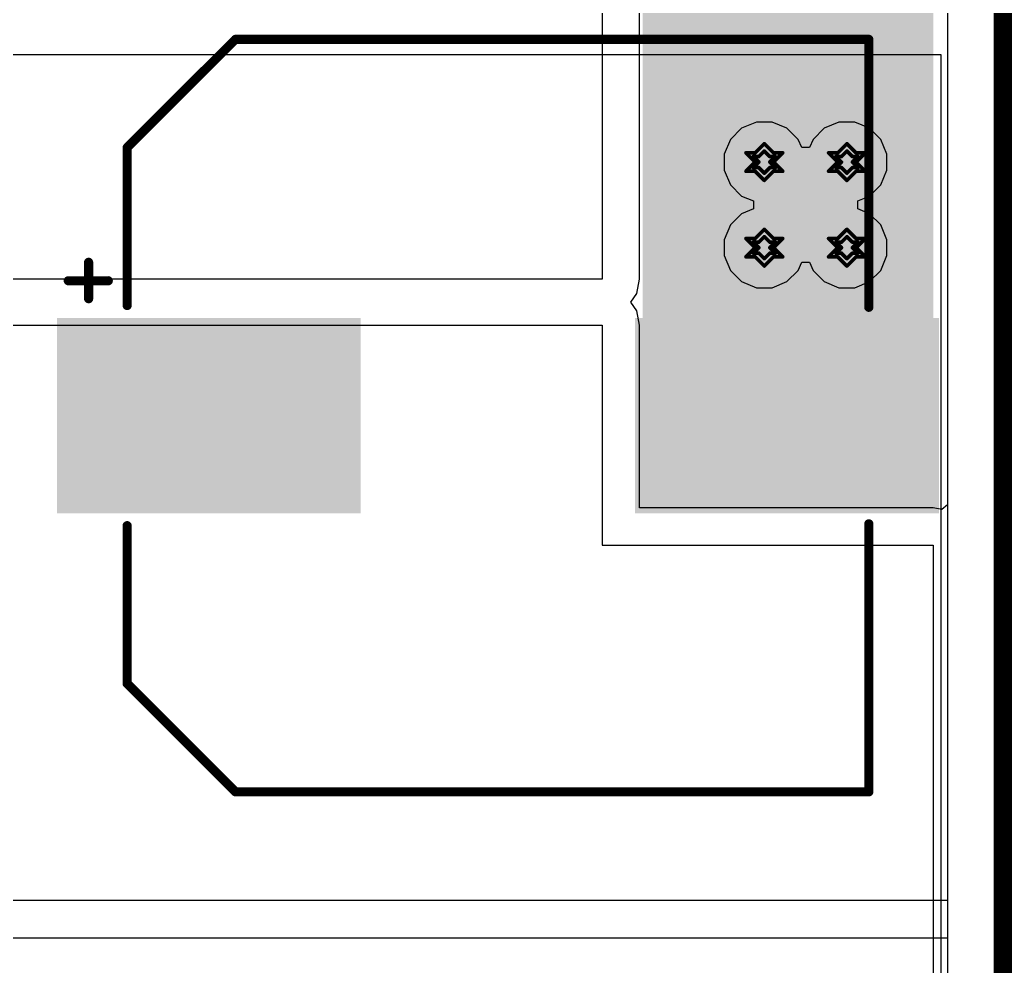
# Model space of a CAD drawing. Header units: inches. Extents: x -5 to 5328, y -4 to 5281.
# Drawn here: x 132.38 to 146.11, y 66.68 to 79.78 of the extents above; entities that cross this region are included whole.
import ezdxf

# ---------------------------------------------------------------- set-up
doc = ezdxf.new("R2010")
doc.units = ezdxf.units.IN
for name, color, linetype in [('Board Outline', 216, 'Continuous'), ('Bottom Layer', 5, 'Continuous'), ('Bottom Solder', 6, 'Continuous'), ('Drill Drawing', 1, 'Continuous'), ('Layer 1', 16, 'Continuous'), ('Layer 2', 76, 'Continuous'), ('Top Layer', 1, 'Continuous'), ('Top Overlay', 2, 'Continuous'), ('Top Paste', 8, 'Continuous'), ('Top Solder', 216, 'Continuous'), ('Via Holes', 16, 'Continuous')]:
    doc.layers.add(name, color=color, linetype=linetype)

# ---------------------------------------------------------------- blocks, each defined once
blk = doc.blocks.new('UCD_220_F_10__D___203')
at = {"layer": 'Top Layer'}
for points in [[(-6, 1.25), (-2, 1.25), (-2, -1.25), (-6, -1.25)], [(2, 1.25), (6, 1.25), (6, -1.25), (2, -1.25)]]:
    blk.add_hatch(color=1, dxfattribs=at).paths.add_polyline_path(points)
at = {"layer": 'Top Paste'}
for points in [[(-6, 1.25), (-2, 1.25), (-2, -1.25), (-6, -1.25)], [(2, 1.25), (6, 1.25), (6, -1.25), (2, -1.25)]]:
    blk.add_hatch(color=8, dxfattribs=at).paths.add_polyline_path(points)
at = {"layer": 'Top Solder'}
for points in [[(-6.102, 1.352), (-1.898, 1.352), (-1.898, -1.352), (-6.102, -1.352)], [(1.898, 1.352), (6.102, 1.352), (6.102, -1.352), (1.898, -1.352)]]:
    blk.add_hatch(color=216, dxfattribs=at).paths.add_polyline_path(points)
at = {"layer": 'Top Overlay'}
for points in [[(-5.131, 3.708, 0.127, 0.127, 0), (-3.632, 5.207, 0.127, 0.127, 0)], [(-3.632, 5.207, 0.127, 0.127, 0), (5.131, 5.207, 0.127, 0.127, 0)], [(5.131, 1.499, 0.127, 0.127, 0), (5.131, 5.207, 0.127, 0.127, 0)], [(-5.131, 1.524, 0.127, 0.127, 0), (-5.131, 3.708, 0.127, 0.127, 0)], [(-5.664, 1.618, 0.127, 0.127, 0), (-5.664, 2.121, 0.127, 0.127, 0)], [(-5.946, 1.866, 0.127, 0.127, 0), (-5.392, 1.866, 0.127, 0.127, 0)], [(-5.131, -3.708, 0.127, 0.127, 0), (-5.131, -1.524, 0.127, 0.127, 0)], [(5.131, -5.207, 0.127, 0.127, 0), (5.131, -1.499, 0.127, 0.127, 0)], [(-5.131, -3.708, 0.127, 0.127, 0), (-3.632, -5.207, 0.127, 0.127, 0)], [(-3.632, -5.207, 0.127, 0.127, 0), (5.131, -5.207, 0.127, 0.127, 0)]]:
    blk.add_lwpolyline(points, format="xyseb", dxfattribs=at)
for points in [[(-3.664, 5.207, 0.0635, 0.0635, 1), (-3.6, 5.207, 0.0635, 0.0635, 1)], [(-3.664, 5.207, 0.0635, 0.0635, 1), (-3.6, 5.207, 0.0635, 0.0635, 1)], [(5.099, 5.207, 0.0635, 0.0635, 1), (5.163, 5.207, 0.0635, 0.0635, 1)], [(5.099, 5.207, 0.0635, 0.0635, 1), (5.163, 5.207, 0.0635, 0.0635, 1)], [(-5.163, 3.708, 0.0635, 0.0635, 1), (-5.099, 3.708, 0.0635, 0.0635, 1)], [(-5.163, 3.708, 0.0635, 0.0635, 1), (-5.099, 3.708, 0.0635, 0.0635, 1)], [(-5.696, 2.121, 0.0635, 0.0635, 1), (-5.632, 2.121, 0.0635, 0.0635, 1)], [(-5.977, 1.866, 0.0635, 0.0635, 1), (-5.914, 1.866, 0.0635, 0.0635, 1)], [(-5.424, 1.866, 0.0635, 0.0635, 1), (-5.36, 1.866, 0.0635, 0.0635, 1)], [(-5.696, 1.618, 0.0635, 0.0635, 1), (-5.632, 1.618, 0.0635, 0.0635, 1)], [(-5.163, 1.524, 0.0635, 0.0635, 1), (-5.099, 1.524, 0.0635, 0.0635, 1)], [(5.099, 1.499, 0.0635, 0.0635, 1), (5.163, 1.499, 0.0635, 0.0635, 1)], [(-5.163, -1.524, 0.0635, 0.0635, 1), (-5.099, -1.524, 0.0635, 0.0635, 1)], [(5.099, -1.499, 0.0635, 0.0635, 1), (5.163, -1.499, 0.0635, 0.0635, 1)], [(-5.163, -3.708, 0.0635, 0.0635, 1), (-5.099, -3.708, 0.0635, 0.0635, 1)], [(-5.163, -3.708, 0.0635, 0.0635, 1), (-5.099, -3.708, 0.0635, 0.0635, 1)], [(-3.664, -5.207, 0.0635, 0.0635, 1), (-3.6, -5.207, 0.0635, 0.0635, 1)], [(-3.664, -5.207, 0.0635, 0.0635, 1), (-3.6, -5.207, 0.0635, 0.0635, 1)], [(5.099, -5.207, 0.0635, 0.0635, 1), (5.163, -5.207, 0.0635, 0.0635, 1)], [(5.099, -5.207, 0.0635, 0.0635, 1), (5.163, -5.207, 0.0635, 0.0635, 1)]]:
    blk.add_lwpolyline(points, format="xyseb", close=True, dxfattribs=at)

msp = doc.modelspace()

# ---------------------------------------------------------------- hatches: boundary and pattern name
at = {"layer": 'Bottom Layer'}
h = msp.add_hatch(color=5, dxfattribs=at)
edge = h.paths.add_edge_path()
edge.add_arc((142.679, 77.811), 0.3, 0, 360)
h = msp.add_hatch(color=5, dxfattribs=at)
edge = h.paths.add_edge_path()
edge.add_arc((143.822, 77.811), 0.3, 0, 360)
h = msp.add_hatch(color=5, dxfattribs=at)
edge = h.paths.add_edge_path()
edge.add_arc((142.679, 76.626), 0.3, 0, 360)
h = msp.add_hatch(color=5, dxfattribs=at)
edge = h.paths.add_edge_path()
edge.add_arc((143.822, 76.626), 0.3, 0, 360)
at = {"layer": 'Bottom Solder'}
h = msp.add_hatch(color=6, dxfattribs=at)
edge = h.paths.add_edge_path()
edge.add_arc((142.679, 77.811), 0.402, 0, 360)
h = msp.add_hatch(color=6, dxfattribs=at)
edge = h.paths.add_edge_path()
edge.add_arc((143.822, 77.811), 0.402, 0, 360)
h = msp.add_hatch(color=6, dxfattribs=at)
edge = h.paths.add_edge_path()
edge.add_arc((142.679, 76.626), 0.402, 0, 360)
h = msp.add_hatch(color=6, dxfattribs=at)
edge = h.paths.add_edge_path()
edge.add_arc((143.822, 76.626), 0.402, 0, 360)
at = {"layer": 'Layer 1'}
h = msp.add_hatch(color=16, dxfattribs=at)
edge = h.paths.add_edge_path()
edge.add_arc((142.679, 77.811), 0.3, 0, 360)
h = msp.add_hatch(color=16, dxfattribs=at)
edge = h.paths.add_edge_path()
edge.add_arc((143.822, 77.811), 0.3, 0, 360)
h = msp.add_hatch(color=16, dxfattribs=at)
edge = h.paths.add_edge_path()
edge.add_arc((142.679, 76.626), 0.3, 0, 360)
h = msp.add_hatch(color=16, dxfattribs=at)
edge = h.paths.add_edge_path()
edge.add_arc((143.822, 76.626), 0.3, 0, 360)
at = {"layer": 'Layer 2'}
h = msp.add_hatch(color=76, dxfattribs=at)
edge = h.paths.add_edge_path()
edge.add_arc((142.679, 77.811), 0.3, 0, 360)
h = msp.add_hatch(color=76, dxfattribs=at)
edge = h.paths.add_edge_path()
edge.add_arc((143.822, 77.811), 0.3, 0, 360)
h = msp.add_hatch(color=76, dxfattribs=at)
edge = h.paths.add_edge_path()
edge.add_arc((142.679, 76.626), 0.3, 0, 360)
h = msp.add_hatch(color=76, dxfattribs=at)
edge = h.paths.add_edge_path()
edge.add_arc((143.822, 76.626), 0.3, 0, 360)
at = {"layer": 'Top Layer'}
msp.add_hatch(color=1, dxfattribs=at).paths.add_polyline_path([(140.994, 73.052), (145.016, 73.052), (145.016, 87.751), (140.994, 87.751)])
h = msp.add_hatch(color=1, dxfattribs=at)
edge = h.paths.add_edge_path()
edge.add_arc((142.679, 77.811), 0.3, 0, 360)
h = msp.add_hatch(color=1, dxfattribs=at)
edge = h.paths.add_edge_path()
edge.add_arc((143.822, 77.811), 0.3, 0, 360)
h = msp.add_hatch(color=1, dxfattribs=at)
edge = h.paths.add_edge_path()
edge.add_arc((142.679, 76.626), 0.3, 0, 360)
h = msp.add_hatch(color=1, dxfattribs=at)
edge = h.paths.add_edge_path()
edge.add_arc((143.822, 76.626), 0.3, 0, 360)
at = {"layer": 'Top Solder'}
h = msp.add_hatch(color=216, dxfattribs=at)
edge = h.paths.add_edge_path()
edge.add_arc((142.679, 77.811), 0.402, 0, 360)
h = msp.add_hatch(color=216, dxfattribs=at)
edge = h.paths.add_edge_path()
edge.add_arc((143.822, 77.811), 0.402, 0, 360)
h = msp.add_hatch(color=216, dxfattribs=at)
edge = h.paths.add_edge_path()
edge.add_arc((142.679, 76.626), 0.402, 0, 360)
h = msp.add_hatch(color=216, dxfattribs=at)
edge = h.paths.add_edge_path()
edge.add_arc((143.822, 76.626), 0.402, 0, 360)
at = {"layer": 'Via Holes'}
h = msp.add_hatch(color=7, dxfattribs=at)
edge = h.paths.add_edge_path()
edge.add_arc((142.679, 77.811), 0.15, 0, 360)
h = msp.add_hatch(color=7, dxfattribs=at)
edge = h.paths.add_edge_path()
edge.add_arc((143.822, 77.811), 0.15, 0, 360)
h = msp.add_hatch(color=7, dxfattribs=at)
edge = h.paths.add_edge_path()
edge.add_arc((142.679, 76.626), 0.15, 0, 360)
h = msp.add_hatch(color=7, dxfattribs=at)
edge = h.paths.add_edge_path()
edge.add_arc((143.822, 76.626), 0.15, 0, 360)

# ---------------------------------------------------------------- linework, layer by layer
at = {"layer": 'Board Outline'}
msp.add_lwpolyline([(145.981, -4, 0.254, 0.254, 0), (145.981, 106, 0.254, 0.254, 0)], format="xyseb", dxfattribs=at)
at = {"layer": 'Bottom Layer'}
for p, q in [((145.213, 99.445), (145.213, 67.59)), ((145.213, 67.59), (110.812, 67.59)), ((110.294, 67.072), (145.213, 67.072)), ((145.213, 67.072), (145.213, 36.627))]:
    msp.add_line(p, q, dxfattribs=at)
at = {"layer": 'Drill Drawing'}
for points in [[(142.552, 77.938, 0.0508, 0.0508, 0), (142.679, 78.065, 0.0508, 0.0508, 0)], [(142.603, 77.887, 0.0508, 0.0508, 0), (142.679, 77.963, 0.0508, 0.0508, 0)], [(142.679, 78.065, 0.0508, 0.0508, 0), (142.806, 77.938, 0.0508, 0.0508, 0)], [(142.679, 77.963, 0.0508, 0.0508, 0), (142.755, 77.887, 0.0508, 0.0508, 0)], [(143.695, 77.938, 0.0508, 0.0508, 0), (143.822, 78.065, 0.0508, 0.0508, 0)], [(143.746, 77.887, 0.0508, 0.0508, 0), (143.822, 77.963, 0.0508, 0.0508, 0)], [(143.822, 78.065, 0.0508, 0.0508, 0), (143.949, 77.938, 0.0508, 0.0508, 0)], [(143.822, 77.963, 0.0508, 0.0508, 0), (143.898, 77.887, 0.0508, 0.0508, 0)], [(142.425, 77.938, 0.0508, 0.0508, 0), (142.552, 77.811, 0.0508, 0.0508, 0)], [(142.425, 77.938, 0.0508, 0.0508, 0), (142.552, 77.938, 0.0508, 0.0508, 0)], [(142.527, 77.887, 0.0508, 0.0508, 0), (142.603, 77.811, 0.0508, 0.0508, 0)], [(142.527, 77.887, 0.0508, 0.0508, 0), (142.603, 77.887, 0.0508, 0.0508, 0)], [(142.755, 77.887, 0.0508, 0.0508, 0), (142.832, 77.887, 0.0508, 0.0508, 0)], [(142.755, 77.811, 0.0508, 0.0508, 0), (142.832, 77.887, 0.0508, 0.0508, 0)], [(142.806, 77.938, 0.0508, 0.0508, 0), (142.933, 77.938, 0.0508, 0.0508, 0)], [(142.806, 77.811, 0.0508, 0.0508, 0), (142.933, 77.938, 0.0508, 0.0508, 0)], [(143.568, 77.938, 0.0508, 0.0508, 0), (143.695, 77.811, 0.0508, 0.0508, 0)], [(143.568, 77.938, 0.0508, 0.0508, 0), (143.695, 77.938, 0.0508, 0.0508, 0)], [(143.67, 77.887, 0.0508, 0.0508, 0), (143.746, 77.811, 0.0508, 0.0508, 0)], [(143.67, 77.887, 0.0508, 0.0508, 0), (143.746, 77.887, 0.0508, 0.0508, 0)], [(143.898, 77.887, 0.0508, 0.0508, 0), (143.975, 77.887, 0.0508, 0.0508, 0)], [(143.898, 77.811, 0.0508, 0.0508, 0), (143.975, 77.887, 0.0508, 0.0508, 0)], [(143.949, 77.938, 0.0508, 0.0508, 0), (144.076, 77.938, 0.0508, 0.0508, 0)], [(143.949, 77.811, 0.0508, 0.0508, 0), (144.076, 77.938, 0.0508, 0.0508, 0)], [(142.425, 77.684, 0.0508, 0.0508, 0), (142.552, 77.811, 0.0508, 0.0508, 0)], [(142.527, 77.734, 0.0508, 0.0508, 0), (142.603, 77.811, 0.0508, 0.0508, 0)], [(142.527, 77.734, 0.0508, 0.0508, 0), (142.603, 77.734, 0.0508, 0.0508, 0)], [(142.603, 77.734, 0.0508, 0.0508, 0), (142.679, 77.658, 0.0508, 0.0508, 0)], [(142.679, 77.658, 0.0508, 0.0508, 0), (142.755, 77.734, 0.0508, 0.0508, 0)], [(142.755, 77.811, 0.0508, 0.0508, 0), (142.832, 77.734, 0.0508, 0.0508, 0)], [(142.755, 77.734, 0.0508, 0.0508, 0), (142.832, 77.734, 0.0508, 0.0508, 0)], [(142.806, 77.811, 0.0508, 0.0508, 0), (142.933, 77.684, 0.0508, 0.0508, 0)], [(143.568, 77.684, 0.0508, 0.0508, 0), (143.695, 77.811, 0.0508, 0.0508, 0)], [(143.67, 77.734, 0.0508, 0.0508, 0), (143.746, 77.811, 0.0508, 0.0508, 0)], [(143.67, 77.734, 0.0508, 0.0508, 0), (143.746, 77.734, 0.0508, 0.0508, 0)], [(143.746, 77.734, 0.0508, 0.0508, 0), (143.822, 77.658, 0.0508, 0.0508, 0)], [(143.822, 77.658, 0.0508, 0.0508, 0), (143.898, 77.734, 0.0508, 0.0508, 0)], [(143.898, 77.811, 0.0508, 0.0508, 0), (143.975, 77.734, 0.0508, 0.0508, 0)], [(143.898, 77.734, 0.0508, 0.0508, 0), (143.975, 77.734, 0.0508, 0.0508, 0)], [(143.949, 77.811, 0.0508, 0.0508, 0), (144.076, 77.684, 0.0508, 0.0508, 0)], [(142.425, 77.684, 0.0508, 0.0508, 0), (142.552, 77.684, 0.0508, 0.0508, 0)], [(142.552, 77.684, 0.0508, 0.0508, 0), (142.679, 77.557, 0.0508, 0.0508, 0)], [(142.679, 77.557, 0.0508, 0.0508, 0), (142.806, 77.684, 0.0508, 0.0508, 0)], [(142.806, 77.684, 0.0508, 0.0508, 0), (142.933, 77.684, 0.0508, 0.0508, 0)], [(143.568, 77.684, 0.0508, 0.0508, 0), (143.695, 77.684, 0.0508, 0.0508, 0)], [(143.695, 77.684, 0.0508, 0.0508, 0), (143.822, 77.557, 0.0508, 0.0508, 0)], [(143.822, 77.557, 0.0508, 0.0508, 0), (143.949, 77.684, 0.0508, 0.0508, 0)], [(143.949, 77.684, 0.0508, 0.0508, 0), (144.076, 77.684, 0.0508, 0.0508, 0)], [(142.552, 76.753, 0.0508, 0.0508, 0), (142.679, 76.88, 0.0508, 0.0508, 0)], [(142.679, 76.88, 0.0508, 0.0508, 0), (142.806, 76.753, 0.0508, 0.0508, 0)], [(143.695, 76.753, 0.0508, 0.0508, 0), (143.822, 76.88, 0.0508, 0.0508, 0)], [(143.822, 76.88, 0.0508, 0.0508, 0), (143.949, 76.753, 0.0508, 0.0508, 0)], [(142.425, 76.753, 0.0508, 0.0508, 0), (142.552, 76.626, 0.0508, 0.0508, 0)], [(142.425, 76.753, 0.0508, 0.0508, 0), (142.552, 76.753, 0.0508, 0.0508, 0)], [(142.603, 76.702, 0.0508, 0.0508, 0), (142.679, 76.778, 0.0508, 0.0508, 0)], [(142.679, 76.778, 0.0508, 0.0508, 0), (142.755, 76.702, 0.0508, 0.0508, 0)], [(142.806, 76.753, 0.0508, 0.0508, 0), (142.933, 76.753, 0.0508, 0.0508, 0)], [(142.806, 76.626, 0.0508, 0.0508, 0), (142.933, 76.753, 0.0508, 0.0508, 0)], [(143.568, 76.753, 0.0508, 0.0508, 0), (143.695, 76.626, 0.0508, 0.0508, 0)], [(143.568, 76.753, 0.0508, 0.0508, 0), (143.695, 76.753, 0.0508, 0.0508, 0)], [(143.746, 76.702, 0.0508, 0.0508, 0), (143.822, 76.778, 0.0508, 0.0508, 0)], [(143.822, 76.778, 0.0508, 0.0508, 0), (143.898, 76.702, 0.0508, 0.0508, 0)], [(143.949, 76.753, 0.0508, 0.0508, 0), (144.076, 76.753, 0.0508, 0.0508, 0)], [(143.949, 76.626, 0.0508, 0.0508, 0), (144.076, 76.753, 0.0508, 0.0508, 0)], [(142.425, 76.499, 0.0508, 0.0508, 0), (142.552, 76.626, 0.0508, 0.0508, 0)], [(142.527, 76.702, 0.0508, 0.0508, 0), (142.603, 76.626, 0.0508, 0.0508, 0)], [(142.527, 76.702, 0.0508, 0.0508, 0), (142.603, 76.702, 0.0508, 0.0508, 0)], [(142.527, 76.55, 0.0508, 0.0508, 0), (142.603, 76.626, 0.0508, 0.0508, 0)], [(142.755, 76.702, 0.0508, 0.0508, 0), (142.832, 76.702, 0.0508, 0.0508, 0)], [(142.755, 76.626, 0.0508, 0.0508, 0), (142.832, 76.702, 0.0508, 0.0508, 0)], [(142.755, 76.626, 0.0508, 0.0508, 0), (142.832, 76.55, 0.0508, 0.0508, 0)], [(142.806, 76.626, 0.0508, 0.0508, 0), (142.933, 76.499, 0.0508, 0.0508, 0)], [(143.568, 76.499, 0.0508, 0.0508, 0), (143.695, 76.626, 0.0508, 0.0508, 0)], [(143.67, 76.702, 0.0508, 0.0508, 0), (143.746, 76.626, 0.0508, 0.0508, 0)], [(143.67, 76.702, 0.0508, 0.0508, 0), (143.746, 76.702, 0.0508, 0.0508, 0)], [(143.67, 76.55, 0.0508, 0.0508, 0), (143.746, 76.626, 0.0508, 0.0508, 0)], [(143.898, 76.702, 0.0508, 0.0508, 0), (143.975, 76.702, 0.0508, 0.0508, 0)], [(143.898, 76.626, 0.0508, 0.0508, 0), (143.975, 76.702, 0.0508, 0.0508, 0)], [(143.898, 76.626, 0.0508, 0.0508, 0), (143.975, 76.55, 0.0508, 0.0508, 0)], [(143.949, 76.626, 0.0508, 0.0508, 0), (144.076, 76.499, 0.0508, 0.0508, 0)], [(142.425, 76.499, 0.0508, 0.0508, 0), (142.552, 76.499, 0.0508, 0.0508, 0)], [(142.527, 76.55, 0.0508, 0.0508, 0), (142.603, 76.55, 0.0508, 0.0508, 0)], [(142.552, 76.499, 0.0508, 0.0508, 0), (142.679, 76.372, 0.0508, 0.0508, 0)], [(142.603, 76.55, 0.0508, 0.0508, 0), (142.679, 76.474, 0.0508, 0.0508, 0)], [(142.679, 76.474, 0.0508, 0.0508, 0), (142.755, 76.55, 0.0508, 0.0508, 0)], [(142.679, 76.372, 0.0508, 0.0508, 0), (142.806, 76.499, 0.0508, 0.0508, 0)], [(142.755, 76.55, 0.0508, 0.0508, 0), (142.832, 76.55, 0.0508, 0.0508, 0)], [(142.806, 76.499, 0.0508, 0.0508, 0), (142.933, 76.499, 0.0508, 0.0508, 0)], [(143.568, 76.499, 0.0508, 0.0508, 0), (143.695, 76.499, 0.0508, 0.0508, 0)], [(143.67, 76.55, 0.0508, 0.0508, 0), (143.746, 76.55, 0.0508, 0.0508, 0)], [(143.695, 76.499, 0.0508, 0.0508, 0), (143.822, 76.372, 0.0508, 0.0508, 0)], [(143.746, 76.55, 0.0508, 0.0508, 0), (143.822, 76.474, 0.0508, 0.0508, 0)], [(143.822, 76.474, 0.0508, 0.0508, 0), (143.898, 76.55, 0.0508, 0.0508, 0)], [(143.822, 76.372, 0.0508, 0.0508, 0), (143.949, 76.499, 0.0508, 0.0508, 0)], [(143.898, 76.55, 0.0508, 0.0508, 0), (143.975, 76.55, 0.0508, 0.0508, 0)], [(143.949, 76.499, 0.0508, 0.0508, 0), (144.076, 76.499, 0.0508, 0.0508, 0)]]:
    msp.add_lwpolyline(points, format="xyseb", dxfattribs=at)
for points in [[(142.667, 78.065, 0.0254, 0.0254, 1), (142.692, 78.065, 0.0254, 0.0254, 1)], [(142.667, 78.065, 0.0254, 0.0254, 1), (142.692, 78.065, 0.0254, 0.0254, 1)], [(142.667, 77.963, 0.0254, 0.0254, 1), (142.692, 77.963, 0.0254, 0.0254, 1)], [(142.667, 77.963, 0.0254, 0.0254, 1), (142.692, 77.963, 0.0254, 0.0254, 1)], [(143.81, 78.065, 0.0254, 0.0254, 1), (143.835, 78.065, 0.0254, 0.0254, 1)], [(143.81, 78.065, 0.0254, 0.0254, 1), (143.835, 78.065, 0.0254, 0.0254, 1)], [(143.81, 77.963, 0.0254, 0.0254, 1), (143.835, 77.963, 0.0254, 0.0254, 1)], [(143.81, 77.963, 0.0254, 0.0254, 1), (143.835, 77.963, 0.0254, 0.0254, 1)], [(142.413, 77.938, 0.0254, 0.0254, 1), (142.438, 77.938, 0.0254, 0.0254, 1)], [(142.413, 77.938, 0.0254, 0.0254, 1), (142.438, 77.938, 0.0254, 0.0254, 1)], [(142.514, 77.887, 0.0254, 0.0254, 1), (142.54, 77.887, 0.0254, 0.0254, 1)], [(142.514, 77.887, 0.0254, 0.0254, 1), (142.54, 77.887, 0.0254, 0.0254, 1)], [(142.54, 77.938, 0.0254, 0.0254, 1), (142.565, 77.938, 0.0254, 0.0254, 1)], [(142.54, 77.938, 0.0254, 0.0254, 1), (142.565, 77.938, 0.0254, 0.0254, 1)], [(142.59, 77.887, 0.0254, 0.0254, 1), (142.616, 77.887, 0.0254, 0.0254, 1)], [(142.59, 77.887, 0.0254, 0.0254, 1), (142.616, 77.887, 0.0254, 0.0254, 1)], [(142.743, 77.887, 0.0254, 0.0254, 1), (142.768, 77.887, 0.0254, 0.0254, 1)], [(142.743, 77.887, 0.0254, 0.0254, 1), (142.768, 77.887, 0.0254, 0.0254, 1)], [(142.794, 77.938, 0.0254, 0.0254, 1), (142.819, 77.938, 0.0254, 0.0254, 1)], [(142.794, 77.938, 0.0254, 0.0254, 1), (142.819, 77.938, 0.0254, 0.0254, 1)], [(142.819, 77.887, 0.0254, 0.0254, 1), (142.844, 77.887, 0.0254, 0.0254, 1)], [(142.819, 77.887, 0.0254, 0.0254, 1), (142.844, 77.887, 0.0254, 0.0254, 1)], [(142.921, 77.938, 0.0254, 0.0254, 1), (142.946, 77.938, 0.0254, 0.0254, 1)], [(142.921, 77.938, 0.0254, 0.0254, 1), (142.946, 77.938, 0.0254, 0.0254, 1)], [(143.556, 77.938, 0.0254, 0.0254, 1), (143.581, 77.938, 0.0254, 0.0254, 1)], [(143.556, 77.938, 0.0254, 0.0254, 1), (143.581, 77.938, 0.0254, 0.0254, 1)], [(143.657, 77.887, 0.0254, 0.0254, 1), (143.683, 77.887, 0.0254, 0.0254, 1)], [(143.657, 77.887, 0.0254, 0.0254, 1), (143.683, 77.887, 0.0254, 0.0254, 1)], [(143.683, 77.938, 0.0254, 0.0254, 1), (143.708, 77.938, 0.0254, 0.0254, 1)], [(143.683, 77.938, 0.0254, 0.0254, 1), (143.708, 77.938, 0.0254, 0.0254, 1)], [(143.733, 77.887, 0.0254, 0.0254, 1), (143.759, 77.887, 0.0254, 0.0254, 1)], [(143.733, 77.887, 0.0254, 0.0254, 1), (143.759, 77.887, 0.0254, 0.0254, 1)], [(143.886, 77.887, 0.0254, 0.0254, 1), (143.911, 77.887, 0.0254, 0.0254, 1)], [(143.886, 77.887, 0.0254, 0.0254, 1), (143.911, 77.887, 0.0254, 0.0254, 1)], [(143.937, 77.938, 0.0254, 0.0254, 1), (143.962, 77.938, 0.0254, 0.0254, 1)], [(143.937, 77.938, 0.0254, 0.0254, 1), (143.962, 77.938, 0.0254, 0.0254, 1)], [(143.962, 77.887, 0.0254, 0.0254, 1), (143.987, 77.887, 0.0254, 0.0254, 1)], [(143.962, 77.887, 0.0254, 0.0254, 1), (143.987, 77.887, 0.0254, 0.0254, 1)], [(144.064, 77.938, 0.0254, 0.0254, 1), (144.089, 77.938, 0.0254, 0.0254, 1)], [(144.064, 77.938, 0.0254, 0.0254, 1), (144.089, 77.938, 0.0254, 0.0254, 1)], [(142.514, 77.734, 0.0254, 0.0254, 1), (142.54, 77.734, 0.0254, 0.0254, 1)], [(142.514, 77.734, 0.0254, 0.0254, 1), (142.54, 77.734, 0.0254, 0.0254, 1)], [(142.54, 77.811, 0.0254, 0.0254, 1), (142.565, 77.811, 0.0254, 0.0254, 1)], [(142.54, 77.811, 0.0254, 0.0254, 1), (142.565, 77.811, 0.0254, 0.0254, 1)], [(142.59, 77.811, 0.0254, 0.0254, 1), (142.616, 77.811, 0.0254, 0.0254, 1)], [(142.59, 77.811, 0.0254, 0.0254, 1), (142.616, 77.811, 0.0254, 0.0254, 1)], [(142.59, 77.734, 0.0254, 0.0254, 1), (142.616, 77.734, 0.0254, 0.0254, 1)], [(142.59, 77.734, 0.0254, 0.0254, 1), (142.616, 77.734, 0.0254, 0.0254, 1)], [(142.743, 77.811, 0.0254, 0.0254, 1), (142.768, 77.811, 0.0254, 0.0254, 1)], [(142.743, 77.811, 0.0254, 0.0254, 1), (142.768, 77.811, 0.0254, 0.0254, 1)], [(142.743, 77.734, 0.0254, 0.0254, 1), (142.768, 77.734, 0.0254, 0.0254, 1)], [(142.743, 77.734, 0.0254, 0.0254, 1), (142.768, 77.734, 0.0254, 0.0254, 1)], [(142.794, 77.811, 0.0254, 0.0254, 1), (142.819, 77.811, 0.0254, 0.0254, 1)], [(142.794, 77.811, 0.0254, 0.0254, 1), (142.819, 77.811, 0.0254, 0.0254, 1)], [(142.819, 77.734, 0.0254, 0.0254, 1), (142.844, 77.734, 0.0254, 0.0254, 1)], [(142.819, 77.734, 0.0254, 0.0254, 1), (142.844, 77.734, 0.0254, 0.0254, 1)], [(143.657, 77.734, 0.0254, 0.0254, 1), (143.683, 77.734, 0.0254, 0.0254, 1)], [(143.657, 77.734, 0.0254, 0.0254, 1), (143.683, 77.734, 0.0254, 0.0254, 1)], [(143.683, 77.811, 0.0254, 0.0254, 1), (143.708, 77.811, 0.0254, 0.0254, 1)], [(143.683, 77.811, 0.0254, 0.0254, 1), (143.708, 77.811, 0.0254, 0.0254, 1)], [(143.733, 77.811, 0.0254, 0.0254, 1), (143.759, 77.811, 0.0254, 0.0254, 1)], [(143.733, 77.811, 0.0254, 0.0254, 1), (143.759, 77.811, 0.0254, 0.0254, 1)], [(143.733, 77.734, 0.0254, 0.0254, 1), (143.759, 77.734, 0.0254, 0.0254, 1)], [(143.733, 77.734, 0.0254, 0.0254, 1), (143.759, 77.734, 0.0254, 0.0254, 1)], [(143.886, 77.811, 0.0254, 0.0254, 1), (143.911, 77.811, 0.0254, 0.0254, 1)], [(143.886, 77.811, 0.0254, 0.0254, 1), (143.911, 77.811, 0.0254, 0.0254, 1)], [(143.886, 77.734, 0.0254, 0.0254, 1), (143.911, 77.734, 0.0254, 0.0254, 1)], [(143.886, 77.734, 0.0254, 0.0254, 1), (143.911, 77.734, 0.0254, 0.0254, 1)], [(143.937, 77.811, 0.0254, 0.0254, 1), (143.962, 77.811, 0.0254, 0.0254, 1)], [(143.937, 77.811, 0.0254, 0.0254, 1), (143.962, 77.811, 0.0254, 0.0254, 1)], [(143.962, 77.734, 0.0254, 0.0254, 1), (143.987, 77.734, 0.0254, 0.0254, 1)], [(143.962, 77.734, 0.0254, 0.0254, 1), (143.987, 77.734, 0.0254, 0.0254, 1)], [(142.413, 77.684, 0.0254, 0.0254, 1), (142.438, 77.684, 0.0254, 0.0254, 1)], [(142.413, 77.684, 0.0254, 0.0254, 1), (142.438, 77.684, 0.0254, 0.0254, 1)], [(142.54, 77.684, 0.0254, 0.0254, 1), (142.565, 77.684, 0.0254, 0.0254, 1)], [(142.54, 77.684, 0.0254, 0.0254, 1), (142.565, 77.684, 0.0254, 0.0254, 1)], [(142.667, 77.658, 0.0254, 0.0254, 1), (142.692, 77.658, 0.0254, 0.0254, 1)], [(142.667, 77.658, 0.0254, 0.0254, 1), (142.692, 77.658, 0.0254, 0.0254, 1)], [(142.667, 77.557, 0.0254, 0.0254, 1), (142.692, 77.557, 0.0254, 0.0254, 1)], [(142.667, 77.557, 0.0254, 0.0254, 1), (142.692, 77.557, 0.0254, 0.0254, 1)], [(142.794, 77.684, 0.0254, 0.0254, 1), (142.819, 77.684, 0.0254, 0.0254, 1)], [(142.794, 77.684, 0.0254, 0.0254, 1), (142.819, 77.684, 0.0254, 0.0254, 1)], [(142.921, 77.684, 0.0254, 0.0254, 1), (142.946, 77.684, 0.0254, 0.0254, 1)], [(142.921, 77.684, 0.0254, 0.0254, 1), (142.946, 77.684, 0.0254, 0.0254, 1)], [(143.556, 77.684, 0.0254, 0.0254, 1), (143.581, 77.684, 0.0254, 0.0254, 1)], [(143.556, 77.684, 0.0254, 0.0254, 1), (143.581, 77.684, 0.0254, 0.0254, 1)], [(143.683, 77.684, 0.0254, 0.0254, 1), (143.708, 77.684, 0.0254, 0.0254, 1)], [(143.683, 77.684, 0.0254, 0.0254, 1), (143.708, 77.684, 0.0254, 0.0254, 1)], [(143.81, 77.658, 0.0254, 0.0254, 1), (143.835, 77.658, 0.0254, 0.0254, 1)], [(143.81, 77.658, 0.0254, 0.0254, 1), (143.835, 77.658, 0.0254, 0.0254, 1)], [(143.81, 77.557, 0.0254, 0.0254, 1), (143.835, 77.557, 0.0254, 0.0254, 1)], [(143.81, 77.557, 0.0254, 0.0254, 1), (143.835, 77.557, 0.0254, 0.0254, 1)], [(143.937, 77.684, 0.0254, 0.0254, 1), (143.962, 77.684, 0.0254, 0.0254, 1)], [(143.937, 77.684, 0.0254, 0.0254, 1), (143.962, 77.684, 0.0254, 0.0254, 1)], [(144.064, 77.684, 0.0254, 0.0254, 1), (144.089, 77.684, 0.0254, 0.0254, 1)], [(144.064, 77.684, 0.0254, 0.0254, 1), (144.089, 77.684, 0.0254, 0.0254, 1)], [(142.667, 76.88, 0.0254, 0.0254, 1), (142.692, 76.88, 0.0254, 0.0254, 1)], [(142.667, 76.88, 0.0254, 0.0254, 1), (142.692, 76.88, 0.0254, 0.0254, 1)], [(143.81, 76.88, 0.0254, 0.0254, 1), (143.835, 76.88, 0.0254, 0.0254, 1)], [(143.81, 76.88, 0.0254, 0.0254, 1), (143.835, 76.88, 0.0254, 0.0254, 1)], [(142.413, 76.753, 0.0254, 0.0254, 1), (142.438, 76.753, 0.0254, 0.0254, 1)], [(142.413, 76.753, 0.0254, 0.0254, 1), (142.438, 76.753, 0.0254, 0.0254, 1)], [(142.54, 76.753, 0.0254, 0.0254, 1), (142.565, 76.753, 0.0254, 0.0254, 1)], [(142.54, 76.753, 0.0254, 0.0254, 1), (142.565, 76.753, 0.0254, 0.0254, 1)], [(142.667, 76.778, 0.0254, 0.0254, 1), (142.692, 76.778, 0.0254, 0.0254, 1)], [(142.667, 76.778, 0.0254, 0.0254, 1), (142.692, 76.778, 0.0254, 0.0254, 1)], [(142.794, 76.753, 0.0254, 0.0254, 1), (142.819, 76.753, 0.0254, 0.0254, 1)], [(142.794, 76.753, 0.0254, 0.0254, 1), (142.819, 76.753, 0.0254, 0.0254, 1)], [(142.921, 76.753, 0.0254, 0.0254, 1), (142.946, 76.753, 0.0254, 0.0254, 1)], [(142.921, 76.753, 0.0254, 0.0254, 1), (142.946, 76.753, 0.0254, 0.0254, 1)], [(143.556, 76.753, 0.0254, 0.0254, 1), (143.581, 76.753, 0.0254, 0.0254, 1)], [(143.556, 76.753, 0.0254, 0.0254, 1), (143.581, 76.753, 0.0254, 0.0254, 1)], [(143.683, 76.753, 0.0254, 0.0254, 1), (143.708, 76.753, 0.0254, 0.0254, 1)], [(143.683, 76.753, 0.0254, 0.0254, 1), (143.708, 76.753, 0.0254, 0.0254, 1)], [(143.81, 76.778, 0.0254, 0.0254, 1), (143.835, 76.778, 0.0254, 0.0254, 1)], [(143.81, 76.778, 0.0254, 0.0254, 1), (143.835, 76.778, 0.0254, 0.0254, 1)], [(143.937, 76.753, 0.0254, 0.0254, 1), (143.962, 76.753, 0.0254, 0.0254, 1)], [(143.937, 76.753, 0.0254, 0.0254, 1), (143.962, 76.753, 0.0254, 0.0254, 1)], [(144.064, 76.753, 0.0254, 0.0254, 1), (144.089, 76.753, 0.0254, 0.0254, 1)], [(144.064, 76.753, 0.0254, 0.0254, 1), (144.089, 76.753, 0.0254, 0.0254, 1)], [(142.514, 76.702, 0.0254, 0.0254, 1), (142.54, 76.702, 0.0254, 0.0254, 1)], [(142.514, 76.702, 0.0254, 0.0254, 1), (142.54, 76.702, 0.0254, 0.0254, 1)], [(142.54, 76.626, 0.0254, 0.0254, 1), (142.565, 76.626, 0.0254, 0.0254, 1)], [(142.54, 76.626, 0.0254, 0.0254, 1), (142.565, 76.626, 0.0254, 0.0254, 1)], [(142.59, 76.702, 0.0254, 0.0254, 1), (142.616, 76.702, 0.0254, 0.0254, 1)], [(142.59, 76.702, 0.0254, 0.0254, 1), (142.616, 76.702, 0.0254, 0.0254, 1)], [(142.59, 76.626, 0.0254, 0.0254, 1), (142.616, 76.626, 0.0254, 0.0254, 1)], [(142.59, 76.626, 0.0254, 0.0254, 1), (142.616, 76.626, 0.0254, 0.0254, 1)], [(142.743, 76.702, 0.0254, 0.0254, 1), (142.768, 76.702, 0.0254, 0.0254, 1)], [(142.743, 76.702, 0.0254, 0.0254, 1), (142.768, 76.702, 0.0254, 0.0254, 1)], [(142.743, 76.626, 0.0254, 0.0254, 1), (142.768, 76.626, 0.0254, 0.0254, 1)], [(142.743, 76.626, 0.0254, 0.0254, 1), (142.768, 76.626, 0.0254, 0.0254, 1)], [(142.794, 76.626, 0.0254, 0.0254, 1), (142.819, 76.626, 0.0254, 0.0254, 1)], [(142.794, 76.626, 0.0254, 0.0254, 1), (142.819, 76.626, 0.0254, 0.0254, 1)], [(142.819, 76.702, 0.0254, 0.0254, 1), (142.844, 76.702, 0.0254, 0.0254, 1)], [(142.819, 76.702, 0.0254, 0.0254, 1), (142.844, 76.702, 0.0254, 0.0254, 1)], [(143.657, 76.702, 0.0254, 0.0254, 1), (143.683, 76.702, 0.0254, 0.0254, 1)], [(143.657, 76.702, 0.0254, 0.0254, 1), (143.683, 76.702, 0.0254, 0.0254, 1)], [(143.683, 76.626, 0.0254, 0.0254, 1), (143.708, 76.626, 0.0254, 0.0254, 1)], [(143.683, 76.626, 0.0254, 0.0254, 1), (143.708, 76.626, 0.0254, 0.0254, 1)], [(143.733, 76.702, 0.0254, 0.0254, 1), (143.759, 76.702, 0.0254, 0.0254, 1)], [(143.733, 76.702, 0.0254, 0.0254, 1), (143.759, 76.702, 0.0254, 0.0254, 1)], [(143.733, 76.626, 0.0254, 0.0254, 1), (143.759, 76.626, 0.0254, 0.0254, 1)], [(143.733, 76.626, 0.0254, 0.0254, 1), (143.759, 76.626, 0.0254, 0.0254, 1)], [(143.886, 76.702, 0.0254, 0.0254, 1), (143.911, 76.702, 0.0254, 0.0254, 1)], [(143.886, 76.702, 0.0254, 0.0254, 1), (143.911, 76.702, 0.0254, 0.0254, 1)], [(143.886, 76.626, 0.0254, 0.0254, 1), (143.911, 76.626, 0.0254, 0.0254, 1)], [(143.886, 76.626, 0.0254, 0.0254, 1), (143.911, 76.626, 0.0254, 0.0254, 1)], [(143.937, 76.626, 0.0254, 0.0254, 1), (143.962, 76.626, 0.0254, 0.0254, 1)], [(143.937, 76.626, 0.0254, 0.0254, 1), (143.962, 76.626, 0.0254, 0.0254, 1)], [(143.962, 76.702, 0.0254, 0.0254, 1), (143.987, 76.702, 0.0254, 0.0254, 1)], [(143.962, 76.702, 0.0254, 0.0254, 1), (143.987, 76.702, 0.0254, 0.0254, 1)], [(142.413, 76.499, 0.0254, 0.0254, 1), (142.438, 76.499, 0.0254, 0.0254, 1)], [(142.413, 76.499, 0.0254, 0.0254, 1), (142.438, 76.499, 0.0254, 0.0254, 1)], [(142.514, 76.55, 0.0254, 0.0254, 1), (142.54, 76.55, 0.0254, 0.0254, 1)], [(142.514, 76.55, 0.0254, 0.0254, 1), (142.54, 76.55, 0.0254, 0.0254, 1)], [(142.54, 76.499, 0.0254, 0.0254, 1), (142.565, 76.499, 0.0254, 0.0254, 1)], [(142.54, 76.499, 0.0254, 0.0254, 1), (142.565, 76.499, 0.0254, 0.0254, 1)], [(142.59, 76.55, 0.0254, 0.0254, 1), (142.616, 76.55, 0.0254, 0.0254, 1)], [(142.59, 76.55, 0.0254, 0.0254, 1), (142.616, 76.55, 0.0254, 0.0254, 1)], [(142.667, 76.474, 0.0254, 0.0254, 1), (142.692, 76.474, 0.0254, 0.0254, 1)], [(142.667, 76.474, 0.0254, 0.0254, 1), (142.692, 76.474, 0.0254, 0.0254, 1)], [(142.743, 76.55, 0.0254, 0.0254, 1), (142.768, 76.55, 0.0254, 0.0254, 1)], [(142.743, 76.55, 0.0254, 0.0254, 1), (142.768, 76.55, 0.0254, 0.0254, 1)], [(142.794, 76.499, 0.0254, 0.0254, 1), (142.819, 76.499, 0.0254, 0.0254, 1)], [(142.794, 76.499, 0.0254, 0.0254, 1), (142.819, 76.499, 0.0254, 0.0254, 1)], [(142.819, 76.55, 0.0254, 0.0254, 1), (142.844, 76.55, 0.0254, 0.0254, 1)], [(142.819, 76.55, 0.0254, 0.0254, 1), (142.844, 76.55, 0.0254, 0.0254, 1)], [(142.921, 76.499, 0.0254, 0.0254, 1), (142.946, 76.499, 0.0254, 0.0254, 1)], [(142.921, 76.499, 0.0254, 0.0254, 1), (142.946, 76.499, 0.0254, 0.0254, 1)], [(143.556, 76.499, 0.0254, 0.0254, 1), (143.581, 76.499, 0.0254, 0.0254, 1)], [(143.556, 76.499, 0.0254, 0.0254, 1), (143.581, 76.499, 0.0254, 0.0254, 1)], [(143.657, 76.55, 0.0254, 0.0254, 1), (143.683, 76.55, 0.0254, 0.0254, 1)], [(143.657, 76.55, 0.0254, 0.0254, 1), (143.683, 76.55, 0.0254, 0.0254, 1)], [(143.683, 76.499, 0.0254, 0.0254, 1), (143.708, 76.499, 0.0254, 0.0254, 1)], [(143.683, 76.499, 0.0254, 0.0254, 1), (143.708, 76.499, 0.0254, 0.0254, 1)], [(143.733, 76.55, 0.0254, 0.0254, 1), (143.759, 76.55, 0.0254, 0.0254, 1)], [(143.733, 76.55, 0.0254, 0.0254, 1), (143.759, 76.55, 0.0254, 0.0254, 1)], [(143.81, 76.474, 0.0254, 0.0254, 1), (143.835, 76.474, 0.0254, 0.0254, 1)], [(143.81, 76.474, 0.0254, 0.0254, 1), (143.835, 76.474, 0.0254, 0.0254, 1)], [(143.886, 76.55, 0.0254, 0.0254, 1), (143.911, 76.55, 0.0254, 0.0254, 1)], [(143.886, 76.55, 0.0254, 0.0254, 1), (143.911, 76.55, 0.0254, 0.0254, 1)], [(143.937, 76.499, 0.0254, 0.0254, 1), (143.962, 76.499, 0.0254, 0.0254, 1)], [(143.937, 76.499, 0.0254, 0.0254, 1), (143.962, 76.499, 0.0254, 0.0254, 1)], [(143.962, 76.55, 0.0254, 0.0254, 1), (143.987, 76.55, 0.0254, 0.0254, 1)], [(143.962, 76.55, 0.0254, 0.0254, 1), (143.987, 76.55, 0.0254, 0.0254, 1)], [(144.064, 76.499, 0.0254, 0.0254, 1), (144.089, 76.499, 0.0254, 0.0254, 1)], [(144.064, 76.499, 0.0254, 0.0254, 1), (144.089, 76.499, 0.0254, 0.0254, 1)], [(142.667, 76.372, 0.0254, 0.0254, 1), (142.692, 76.372, 0.0254, 0.0254, 1)], [(142.667, 76.372, 0.0254, 0.0254, 1), (142.692, 76.372, 0.0254, 0.0254, 1)], [(143.81, 76.372, 0.0254, 0.0254, 1), (143.835, 76.372, 0.0254, 0.0254, 1)], [(143.81, 76.372, 0.0254, 0.0254, 1), (143.835, 76.372, 0.0254, 0.0254, 1)]]:
    msp.add_lwpolyline(points, format="xyseb", close=True, dxfattribs=at)
at = {"layer": 'Layer 1'}
msp.add_line((145.213, 99.445), (145.213, 2.596), dxfattribs=at)
at = {"layer": 'Layer 2'}
for p, q in [((107.493, 79.299), (145.121, 79.299)), ((145.121, 79.299), (145.121, 53.764)), ((142.365, 78.28), (142.21, 78.124)), ((142.569, 78.365), (142.365, 78.28)), ((142.789, 78.365), (142.569, 78.365)), ((142.993, 78.28), (142.789, 78.365)), ((143.149, 78.124), (142.993, 78.28)), ((143.508, 78.28), (143.353, 78.124)), ((143.712, 78.365), (143.508, 78.28)), ((143.932, 78.365), (143.712, 78.365)), ((144.136, 78.28), (143.932, 78.365)), ((144.292, 78.124), (144.136, 78.28)), ((142.21, 78.124), (142.125, 77.921)), ((143.196, 78.011), (143.149, 78.124)), ((143.353, 78.124), (143.306, 78.011)), ((144.376, 77.921), (144.292, 78.124)), ((143.306, 78.011), (143.196, 78.011)), ((142.125, 77.921), (142.125, 77.7)), ((144.376, 77.7), (144.376, 77.921)), ((142.125, 77.7), (142.21, 77.497)), ((144.292, 77.497), (144.376, 77.7)), ((142.21, 77.497), (142.365, 77.341)), ((144.136, 77.341), (144.292, 77.497)), ((142.365, 77.341), (142.529, 77.273)), ((143.973, 77.273), (144.136, 77.341)), ((142.529, 77.163), (142.365, 77.096)), ((142.529, 77.273), (142.529, 77.163)), ((143.973, 77.163), (143.973, 77.273)), ((144.136, 77.096), (143.973, 77.163)), ((142.365, 77.096), (142.21, 76.94)), ((144.292, 76.94), (144.136, 77.096)), ((142.21, 76.94), (142.125, 76.736)), ((144.376, 76.736), (144.292, 76.94)), ((142.125, 76.736), (142.125, 76.516)), ((144.376, 76.516), (144.376, 76.736)), ((142.125, 76.516), (142.21, 76.312)), ((144.292, 76.312), (144.376, 76.516)), ((143.149, 76.312), (143.196, 76.425)), ((143.196, 76.425), (143.306, 76.425)), ((143.306, 76.425), (143.353, 76.312)), ((142.21, 76.312), (142.365, 76.156)), ((142.993, 76.156), (143.149, 76.312)), ((143.353, 76.312), (143.508, 76.156)), ((144.136, 76.156), (144.292, 76.312)), ((142.365, 76.156), (142.569, 76.072)), ((142.569, 76.072), (142.789, 76.072)), ((142.789, 76.072), (142.993, 76.156)), ((143.508, 76.156), (143.712, 76.072)), ((143.712, 76.072), (143.932, 76.072)), ((143.932, 76.072), (144.136, 76.156))]:
    msp.add_line(p, q, dxfattribs=at)
at = {"layer": 'Top Layer'}
for p, q in [((140.435, 88.427), (140.435, 76.191)), ((140.953, 76.191), (140.953, 87.91)), ((145.213, 87.851), (145.213, 73.067)), ((140.435, 76.191), (126.392, 76.191)), ((140.914, 75.992), (140.953, 76.191)), ((140.833, 75.871), (140.914, 75.992)), ((140.914, 75.75), (140.833, 75.871)), ((140.953, 75.552), (140.914, 75.75)), ((125.433, 75.552), (140.435, 75.552)), ((140.435, 75.552), (140.435, 72.508)), ((140.953, 73.026), (140.953, 75.552)), ((145.213, 73.067), (145.134, 73.002)), ((145.016, 73.026), (140.953, 73.026)), ((145.134, 73.002), (145.016, 73.026)), ((140.435, 72.508), (145.016, 72.508)), ((145.016, 72.508), (145.016, 53.597))]:
    msp.add_line(p, q, dxfattribs=at)

# ---------------------------------------------------------------- block references
msp.add_blockref('UCD_220_F_10__D___203', (138.994, 74.302))

doc.saveas('drawing.dxf')
